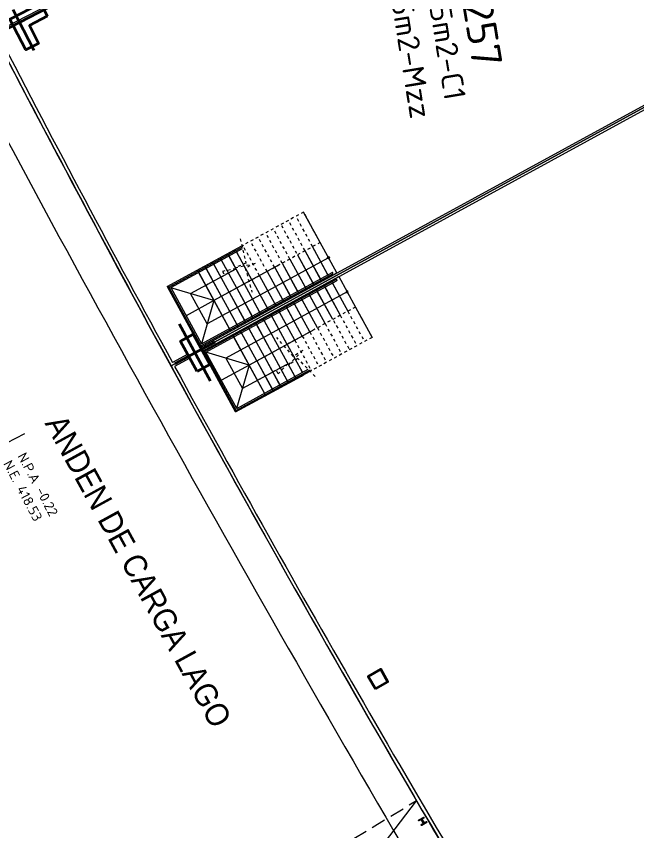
# Model space of a CAD drawing. Header units: metres. Extents: x 2 to 659295185, y -28 to 1124222152.
# Drawn here: x 655482.01 to 655503.52, y 1126216.45 to 1126244.68 of the extents above; entities that cross this region are included whole.
import ezdxf
from ezdxf.enums import TextEntityAlignment as Align

# ---------------------------------------------------------------- set-up
doc = ezdxf.new("R2010")
doc.units = ezdxf.units.M
doc.header["$MEASUREMENT"] = 0
for name, pattern in [('CCSM_C1_CUERPO CK$0$HIDDEN', [0.375, 0.25, -0.125]), ('CCSM_C1_CUERPO NS$0$CONTINUA', [0]), ('CCSM_C1_CUERPO NS$0$DASHED', [0.75, 0.5, -0.25]), ('DASHED', [0.75, 0.5, -0.25]), ('HIDDEN', [0.375, 0.25, -0.125])]:
    doc.linetypes.add(name, pattern=pattern)
doc.layers.get('0').update_dxf_attribs({"linetype": 'CONTINUOUS'})
doc.layers.add('CCSM_C1_CUERPO NS$0$A-AREAS COMERCIALES', color=151, linetype='CONTINUOUS', plot=False)
for name, color, linetype in [('CCSM_C1_CUERPO NS$0$A-LOCAL ID', 7, 'CONTINUOUS'), ('CCSM_C1_CUERPO NS$0$A-PARED', 2, 'CCSM_C1_CUERPO NS$0$CONTINUA'), ('CCSM_C1_CUERPO NS$0$A-PROYECCIONES', 5, 'CCSM_C1_CUERPO NS$0$DASHED'), ('CCSM_C1_CUERPO NS$0$A-TEXTOS NIVELES', 7, 'CONTINUOUS'), ('CCSM_C1_CUERPO NS$0$A_RAMPAS DE ANDENES', 8, 'CCSM_C1_CUERPO NS$0$CONTINUA'), ('CCSM_C1_CUERPO NS$0$E-CM', 3, 'CONTINUOUS'), ('CCSM_C1_CUERPO NS$0$ID_AREA EXACTA', 7, 'CONTINUOUS'), ('CCSM_C1_CUERPO NS$0$ID_Nº LOCAL', 7, 'CONTINUOUS'), ('CCSM_C1_CUERPO NS$0$ID_RUBRO', 7, 'CONTINUOUS'), ('CCSM_C1_CUERPO NS$0$TEXT-LOSA', 2, 'CONTINUOUS'), ('CCSM_XREF KIOSKOSE$0$Kiosco General', 154, 'CONTINUOUS')]:
    doc.layers.add(name, color=color, linetype=linetype)
for name, color, linetype, lineweight in [('CCSM_XREF ESTRUCTURA15$0$E-CA-COLUMNA', 2, 'CONTINUOUS', 35), ('CCSM_XREF ESTRUCTURA15$0$E-CS-COLUMNA', 2, 'CONTINUOUS', 35), ('XREF ESCALERAS', 252, 'CONTINUOUS', 0)]:
    doc.layers.add(name, color=color, linetype=linetype, lineweight=lineweight)
doc.styles.add('CCSM_C1_CUERPO NS$0$ROMANS', font='romans__.ttf')
doc.styles.add('CCSM_C1_CUERPO NS$0$sigo', font='arial.ttf', dxfattribs={"width": 0.9})
doc.styles.add('CCSM_C1_CUERPO NS$0$Standard', font='txt_____.ttf')

# ---------------------------------------------------------------- blocks, each defined once
blk = doc.blocks.new('CCSM_C1_CUERPO NS$0$HEA200')
blk.add_lwpolyline([(3, 28), (3, 162, -0.410123), (21, 180), (100, 180), (100, 190), (-100, 190), (-100, 180), (-21, 180, -0.410123), (-3, 162), (-3, 28, -0.410123), (-21, 10), (-100, 10), (-100, 0), (100, 0), (100, 10), (21, 10, -0.418316), (3, 28)], format="xyb")
blk = doc.blocks.new('CCSM_C1_CUERPO NS$0$IDENT LOCAL')
at = {"style": 'CCSM_C1_CUERPO NS$0$ROMANS'}
for tag, height, p in [('NºLOCAL', 0.7, (0, 2.404)), ('AREA-EXACTA', 0.5, (0, 1.7)), ('RUBRO', 0.35, (0, 0.85)), ('USO', 0.35, (0, 0))]:
    blk.add_attdef(tag, text='', height=height, dxfattribs=at).set_placement(p, align=Align.BOTTOM_CENTER)
blk = doc.blocks.new('CCSM_XREF ESTRUCTURA15$0$CCSM_COLUMNA REC')
at = {"layer": 'CCSM_XREF ESTRUCTURA15$0$E-CA-COLUMNA'}
blk.add_lwpolyline([(-0.25, -0.25), (0.25, -0.25), (0.25, 0.25), (-0.25, 0.25)], close=True, dxfattribs=at)
blk = doc.blocks.new('CCSM_XREF ESTRUCTURA15$0$COLUM L 120x120')
at = {"color": 5}
for p, q in [((0, 1.095), (0, -0.482)), ((1.474, 0), (-0.774, 0))]:
    blk.add_line(p, q, dxfattribs=at)
blk.add_lwpolyline([(0.95, 0.25), (0.25, 0.25), (0.25, 0.95), (-0.25, 0.95), (-0.25, -0.25), (0.95, -0.25)], close=True)
blk = doc.blocks.new('CCSM_XREF ESTRUCTURA15$0$COLUM REC 120x50 mid')
at = {"color": 5}
for p, q in [((0, 1.124), (0, -1.124)), ((-0.789, 0), (0.789, 0))]:
    blk.add_line(p, q, dxfattribs=at)
at = {"color": 2}
blk.add_lwpolyline([(-0.25, 0.6), (-0.25, -0.6), (0.25, -0.6), (0.25, 0.6)], close=True, dxfattribs=at)
blk = doc.blocks.new('stairs3')
for p, q in [((655563.519, 1126395.991), (655562.335, 1126395.797)), ((655563.519, 1126395.991), (655562.335, 1126395.797)), ((655563.103, 1126391.667), (655565.383, 1126392.04))]:
    blk.add_line(p, q)
at = {"layer": 'XREF ESCALERAS'}
for p, q in [((655564.703, 1126396.185), (655563.519, 1126395.991)), ((655564.703, 1126396.185), (655563.519, 1126395.991)), ((655565.575, 1126390.866), (655564.703, 1126396.185)), ((655565.575, 1126390.866), (655564.703, 1126396.185)), ((655564.752, 1126395.889), (655563.568, 1126395.695)), ((655564.663, 1126395.874), (655563.568, 1126395.695)), ((655564.111, 1126396.088), (655564.887, 1126391.356)), ((655565.472, 1126390.94), (655564.637, 1126396.034)), ((655565.529, 1126390.899), (655564.686, 1126396.041)), ((655564.752, 1126395.889), (655564.712, 1126395.882)), ((655564.8, 1126395.593), (655563.616, 1126395.399)), ((655564.711, 1126395.578), (655563.616, 1126395.399)), ((655564.8, 1126395.593), (655564.761, 1126395.586)), ((655563.665, 1126395.103), (655564.849, 1126395.297)), ((655564.809, 1126395.29), (655564.849, 1126395.297)), ((655563.665, 1126395.103), (655564.76, 1126395.282)), ((655563.713, 1126394.807), (655564.897, 1126395.001)), ((655563.713, 1126394.807), (655564.808, 1126394.986)), ((655564.858, 1126394.994), (655564.897, 1126395.001)), ((655563.762, 1126394.511), (655564.946, 1126394.705)), ((655563.762, 1126394.511), (655564.857, 1126394.69)), ((655564.906, 1126394.698), (655564.946, 1126394.705)), ((655563.785, 1126394.367), (655564.198, 1126391.846)), ((655563.81, 1126394.215), (655564.994, 1126394.409)), ((655563.81, 1126394.215), (655564.906, 1126394.394)), ((655564.955, 1126394.402), (655564.994, 1126394.409)), ((655563.859, 1126393.919), (655565.043, 1126394.113)), ((655563.859, 1126393.919), (655564.954, 1126394.098)), ((655565.003, 1126394.106), (655565.043, 1126394.113)), ((655563.907, 1126393.622), (655565.091, 1126393.817)), ((655563.907, 1126393.622), (655565.003, 1126393.802)), ((655565.052, 1126393.81), (655565.091, 1126393.817)), ((655562.762, 1126393.435), (655562.723, 1126393.428)), ((655563.207, 1126390.478), (655562.73, 1126393.384)), ((655563.24, 1126390.524), (655562.772, 1126393.38)), ((655563.281, 1126390.581), (655562.823, 1126393.374)), ((655563.956, 1126393.326), (655562.86, 1126393.147)), ((655563.956, 1126393.326), (655565.14, 1126393.521)), ((655563.956, 1126393.326), (655565.051, 1126393.506)), ((655565.1, 1126393.514), (655565.14, 1126393.521)), ((655562.811, 1126393.139), (655562.772, 1126393.132)), ((655563.207, 1126390.478), (655562.787, 1126393.04)), ((655564.004, 1126393.03), (655565.188, 1126393.224)), ((655564.004, 1126393.03), (655565.1, 1126393.21)), ((655565.149, 1126393.218), (655565.188, 1126393.224)), ((655564.004, 1126393.03), (655562.82, 1126392.836)), ((655562.86, 1126392.843), (655562.82, 1126392.836)), ((655564.004, 1126393.03), (655562.909, 1126392.851)), ((655563.703, 1126391.159), (655563.412, 1126392.933)), ((655564.026, 1126392.897), (655564.198, 1126391.846)), ((655564.053, 1126392.734), (655565.237, 1126392.928)), ((655564.053, 1126392.734), (655565.148, 1126392.914)), ((655565.198, 1126392.922), (655565.237, 1126392.928)), ((655564.053, 1126392.734), (655562.869, 1126392.54)), ((655562.908, 1126392.547), (655562.869, 1126392.54)), ((655564.053, 1126392.734), (655562.957, 1126392.555)), ((655564.101, 1126392.438), (655565.286, 1126392.632)), ((655564.101, 1126392.438), (655565.197, 1126392.618)), ((655565.246, 1126392.626), (655565.286, 1126392.632)), ((655564.101, 1126392.438), (655562.917, 1126392.244)), ((655562.957, 1126392.251), (655562.917, 1126392.244)), ((655564.101, 1126392.438), (655563.006, 1126392.259)), ((655564.15, 1126392.142), (655565.334, 1126392.336)), ((655564.15, 1126392.142), (655565.245, 1126392.322)), ((655565.295, 1126392.33), (655565.334, 1126392.336)), ((655564.15, 1126392.142), (655562.966, 1126391.948)), ((655563.005, 1126391.955), (655562.966, 1126391.948)), ((655563.014, 1126391.652), (655565.383, 1126392.04)), ((655564.15, 1126392.142), (655563.054, 1126391.963)), ((655563.103, 1126391.667), (655565.294, 1126392.026)), ((655565.343, 1126392.034), (655565.383, 1126392.04)), ((655563.014, 1126391.652), (655563.054, 1126391.659)), ((655564.198, 1126391.846), (655563.282, 1126390.581)), ((655564.198, 1126391.846), (655565.471, 1126390.94)), ((655564.198, 1126391.846), (655564.376, 1126390.761)), ((655564.887, 1126391.356), (655563.703, 1126391.162)), ((655563.207, 1126390.478), (655565.575, 1126390.866)), ((655563.207, 1126390.478), (655565.575, 1126390.866)), ((655563.24, 1126390.524), (655565.529, 1126390.899)), ((655563.281, 1126390.581), (655565.472, 1126390.94)), ((655565.529, 1126390.899), (655565.575, 1126390.866)), ((655563.24, 1126390.524), (655563.207, 1126390.478)), ((655564.384, 1126390.711), (655564.391, 1126390.672)), ((655564.384, 1126390.711), (655564.391, 1126390.672))]:
    blk.add_line(p, q, dxfattribs=at)
at = {"layer": 'XREF ESCALERAS', "linetype": 'HIDDEN', "ltscale": 0.02}
for p, q in [((655563.519, 1126395.991), (655562.335, 1126395.797)), ((655562.335, 1126395.797), (655562.73, 1126393.384)), ((655563.568, 1126395.695), (655562.383, 1126395.501)), ((655563.616, 1126395.399), (655562.432, 1126395.205)), ((655563.616, 1126395.103), (655562.432, 1126394.909)), ((655563.713, 1126394.807), (655562.529, 1126394.613)), ((655563.762, 1126394.511), (655562.577, 1126394.317)), ((655563.81, 1126394.215), (655562.626, 1126394.02)), ((655563.859, 1126393.919), (655562.674, 1126393.724))]:
    blk.add_line(p, q, dxfattribs=at)
at = {"layer": 'XREF ESCALERAS', "linetype": 'CCSM_C1_CUERPO CK$0$HIDDEN', "ltscale": 0.02}
for p, q in [((655563.519, 1126395.991), (655563.785, 1126394.367)), ((655563.519, 1126395.991), (655564.026, 1126392.897)), ((655563.907, 1126393.622), (655562.723, 1126393.428)), ((655562.787, 1126393.04), (655562.73, 1126393.384)), ((655563.956, 1126393.326), (655562.772, 1126393.132))]:
    blk.add_line(p, q, dxfattribs=at)
for points in [[(655562.479, 1126393.412), (655563.342, 1126393.318), (655563.365, 1126392.919), (655563.46, 1126393.624), (655563.491, 1126393.243), (655564.362, 1126393.185)], [(655563.606, 1126391.749), (655563.412, 1126392.933), (655563.342, 1126392.457), (655563.486, 1126392.485)]]:
    blk.add_lwpolyline(points, dxfattribs=at)
at = {"layer": 'XREF ESCALERAS'}
blk.add_circle((655564.111, 1126396.088), 0.0379, dxfattribs=at)
blk.add_arc((655564.662, 1126396.031), 0.0258, 22.8201, 174.2948, dxfattribs=at)

msp = doc.modelspace()

# ---------------------------------------------------------------- linework, layer by layer
at = {"layer": 'CCSM_C1_CUERPO NS$0$A-AREAS COMERCIALES', "lineweight": 5}
for points in [[(655481.2558, 1126244.0262, 0.0048521), (655487.3743, 1126232.5624), (655509.2712, 1126244.5205, -0.0024452), (655506.777, 1126249.1414), (655517.3625, 1126254.7936, -0.0033349), (655514.1082, 1126260.993), (655503.4462, 1126255.4865, -0.0009117), (655503.224, 1126255.3718), (655492.2515, 1126249.705), (655492.217, 1126249.7719), (655481.221, 1126244.093), (655481.2558, 1126244.0262)], [(655515.3484, 1126233.6921, -0.0057824), (655509.271, 1126244.5209), (655487.3743, 1126232.5624, 0.0115459), (655500.785, 1126209.2537), (655511.892, 1126215.9989), (655518.1201, 1126205.7416), (655528.3768, 1126211.9705, -0.0056976), (655515.3484, 1126233.6921, -0.0112201)]]:
    msp.add_lwpolyline(points, format="xyb", dxfattribs=at)
at = {"layer": 'CCSM_C1_CUERPO NS$0$A-PARED', "lineweight": 5}
for p, q in [((655488.391, 1126233.203), (655509.0159, 1126244.4665)), ((655488.4629, 1126233.0713), (655509.0877, 1126244.3349)), ((655487.9522, 1126232.9633), (655487.4256, 1126232.6758)), ((655488.0241, 1126232.8317), (655487.4975, 1126232.5441))]:
    msp.add_line(p, q, dxfattribs=at)
for centre, radius, start, end in [((656026.8426, 1126527.5913), 614.8774, 207.4395888, 210.7355571), ((655980.4715, 1126501.848), 561.7365, 207.321877, 208.631782), ((655980.4715, 1126501.848), 561.7365, 208.647082, 211.374326)]:
    msp.add_arc(centre, radius, start, end, dxfattribs=at)
at = {"layer": 'CCSM_C1_CUERPO NS$0$A-PROYECCIONES', "lineweight": 5}
msp.add_line((655485.375, 1126211.1172), (655495.8807, 1126217.4896), dxfattribs=at)
at = {"layer": 'CCSM_C1_CUERPO NS$0$A-TEXTOS NIVELES', "lineweight": 5}
msp.add_lwpolyline([(655482.286, 1126230.2074), (655481.6682, 1126229.8782), (655481.0505, 1126229.5491)], dxfattribs=at)
at = {"layer": 'CCSM_C1_CUERPO NS$0$A_RAMPAS DE ANDENES', "lineweight": 5}
msp.add_arc((656150.1881, 1126598.9709), 758.6, 207.7716325, 210.4959046, dxfattribs=at)
at = {"layer": 'CCSM_C1_CUERPO NS$0$TEXT-LOSA', "color": 8, "lineweight": 5}
msp.add_lwpolyline([(655495.876, 1126217.4867), (655487.8764, 1126206.9895)], dxfattribs=at)
at = {"layer": 'CCSM_XREF KIOSKOSE$0$Kiosco General', "linetype": 'DASHED', "lineweight": 5}
msp.add_lwpolyline([(655532.11, 1126229.7999), (655541.6838, 1126235.6124, -0.0113914), (655530.016, 1126255.8495, -0.0501371), (655511.9768, 1126299.2701), (655499.0751, 1126293.7034, 0.0342909), (655532.1077, 1126229.7986, -0.000523)], format="xyb", close=True, dxfattribs=at)

# ---------------------------------------------------------------- block references
at = {"layer": 'CCSM_C1_CUERPO NS$0$A-LOCAL ID', "lineweight": 5}
ref = msp.add_blockref('CCSM_C1_CUERPO NS$0$IDENT LOCAL', (655493.6612, 1126244.1203), dxfattribs=dict(at, xscale=1.499999999905727, yscale=1.499999999905727, zscale=1.499999999905727, rotation=279.3084512542396))
ref.add_attrib('AREA-EXACTA', '403.05m2-C1', dxfattribs={"layer": 'CCSM_C1_CUERPO NS$0$ID_AREA EXACTA', "height": 0.75, "rotation": 279.30845, "style": 'CCSM_C1_CUERPO NS$0$ROMANS'}).set_placement((655496.1777, 1126244.5328), align=Align.BOTTOM_CENTER)
ref.add_attrib('RUBRO', '403.05m2-Mzz', dxfattribs={"layer": 'CCSM_C1_CUERPO NS$0$ID_RUBRO', "height": 0.75, "rotation": 279.30845, "style": 'CCSM_C1_CUERPO NS$0$ROMANS'}).set_placement((655494.9195, 1126244.3265), align=Align.BOTTOM_CENTER)
ref.add_attrib('NºLOCAL', 'L-257', dxfattribs={"layer": 'CCSM_C1_CUERPO NS$0$ID_Nº LOCAL', "height": 1.05, "rotation": 279.30845, "style": 'CCSM_C1_CUERPO NS$0$ROMANS'}).set_placement((655497.2201, 1126244.7036), align=Align.BOTTOM_CENTER)
ref = msp.add_blockref('CCSM_C1_CUERPO NS$0$IDENT LOCAL', (655484.498, 1126224.4912), dxfattribs=dict(at, rotation=298.722347117527))
ref.add_attrib('NºLOCAL', 'ANDEN DE CARGA LAGO', dxfattribs={"layer": 'CCSM_C1_CUERPO NS$0$ID_Nº LOCAL', "height": 0.8, "rotation": 298.72235, "style": 'CCSM_C1_CUERPO NS$0$sigo', "width": 0.9}).set_placement((655485.6819, 1126225.14), align=Align.BOTTOM_CENTER)
at = {"layer": 'CCSM_C1_CUERPO NS$0$E-CM', "lineweight": 5, "xscale": -0.0009990276155994423, "yscale": 0.000999027630314231, "zscale": 0.000999027630314231, "rotation": 30.91115626272574}
msp.add_blockref('CCSM_C1_CUERPO NS$0$HEA200', (655496.1493, 1126216.696), dxfattribs=at)
msp.add_blockref('CCSM_C1_CUERPO NS$0$HEA200', (655496.1493, 1126216.696), dxfattribs=at)
at = {"layer": 'CCSM_XREF ESTRUCTURA15$0$E-CS-COLUMNA', "lineweight": 5, "xscale": -1}
for name, p, rotation in [('CCSM_XREF ESTRUCTURA15$0$COLUM L 120x120', (655482.1228, 1126244.4735), 207.3144836241516), ('CCSM_XREF ESTRUCTURA15$0$COLUM REC 120x50 mid', (655488.2083, 1126233.0173), 208.6396487740884)]:
    msp.add_blockref(name, p, dxfattribs=dict(at, rotation=rotation))
at = {"layer": 'CCSM_XREF ESTRUCTURA15$0$E-CS-COLUMNA', "lineweight": 5, "rotation": 29.98565915651606}
msp.add_blockref('CCSM_XREF ESTRUCTURA15$0$CCSM_COLUMNA REC', (655494.5563, 1126221.7049), dxfattribs=at)
at = {"layer": 'XREF ESCALERAS', "rotation": 289.3233017937335}
msp.add_blockref('stairs3', (-624374.3551, 1372147.733), dxfattribs=at)
at = {"layer": 'XREF ESCALERAS', "xscale": -1, "rotation": 307.9555481556877}
msp.add_blockref('stairs3', (170548.1546, -83459.2456), dxfattribs=at)

# ---------------------------------------------------------------- texts
at = {"layer": 'CCSM_C1_CUERPO NS$0$A-TEXTOS NIVELES', "lineweight": 5, "char_height": 0.34, "attachment_point": 1, "rotation": 298.04813, "style": 'CCSM_C1_CUERPO NS$0$Standard'}
for s, insert, width in [('{\\Fromans|c0;\\C7;N.P.A -0.22}', (655482.3338, 1126229.6004), 3.290786), ('{\\Fromans|c0;N.E. 418.53}', (655481.8396, 1126229.335), 3.025443)]:
    msp.add_mtext(s, dxfattribs=dict(at, insert=insert, width=width))

doc.saveas('drawing.dxf')
